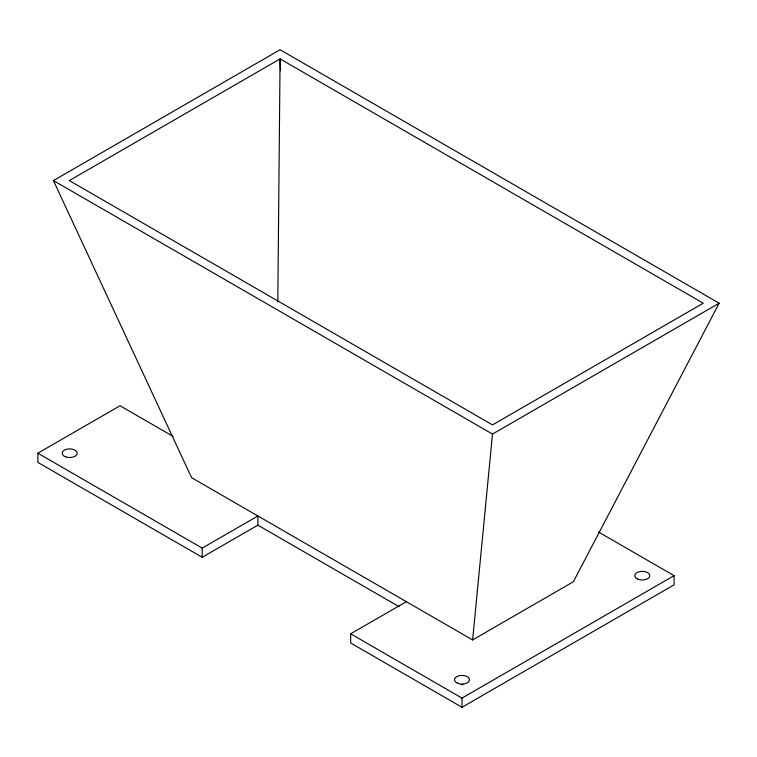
<?xml version="1.0" encoding="UTF-8"?>
<svg xmlns="http://www.w3.org/2000/svg" width="757" height="757" viewBox="0 0 757 757"><rect width="100%" height="100%" fill="white"/><g stroke="black" fill="none" stroke-linecap="round" stroke-linejoin="round"><path stroke-width="1.14" d="M277.8 301.958L280.081 58.904L703.244 303.216L492.495 424.895L69.332 180.582L280.081 58.904L280.469 70.713M472.614 639.939L492.495 434.073L719.15 303.216L280.081 49.725L53.425 180.582L191.606 477.695L472.614 639.939L573.342 581.773L719.15 303.216M399.166 606.717L257.882 525.15L202.214 557.284L37.85 462.395L37.85 453.206L120.032 405.761L173.173 436.448M37.85 453.206L202.214 548.106L257.882 515.962L257.882 525.15M598.494 532.01L674.08 575.651L674.08 584.839L462.007 707.275L350.661 642.996L350.661 633.817L406.339 601.673M350.661 633.817L462.007 698.096L674.08 575.651M53.425 180.582L492.495 434.073M462.007 698.096L462.007 707.275M202.214 548.106L202.214 557.284M461.108 684.612A7.494 4.324 0 0 1 463.066 684.631M65.755 456.906A7.494 4.324 0 0 0 77.157 453.32A7.494 4.324 0 0 0 66.077 449.412A7.494 4.324 0 0 0 65.755 456.906M637.28 578.887A7.494 4.324 0 0 0 649.61 576.531A7.494 4.324 0 0 0 639.92 571.544A7.494 4.324 0 0 0 637.28 578.887M457.37 683.136A7.494 4.324 0 0 0 469.425 680.344A7.494 4.324 0 0 0 459.215 675.708A7.494 4.324 0 0 0 457.37 683.136"/></g></svg>
